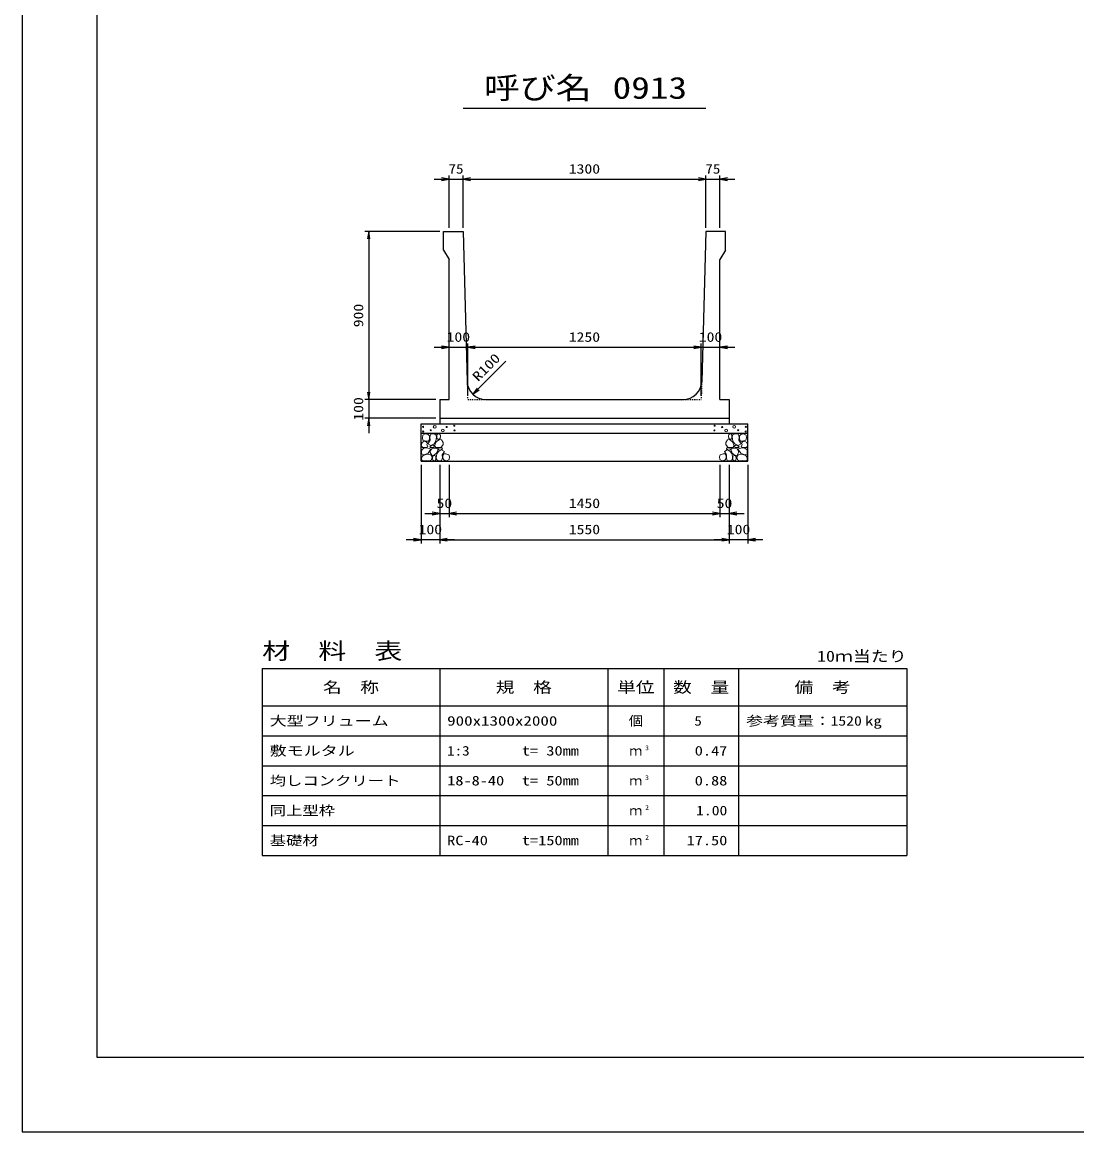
# Model space of a CAD drawing. Units: millimetres at full size. Extents: x 0 to 16820, y 0 to 11880.
# Drawn here: x 0 to 5646, y 0 to 5940 of the extents above; entities that cross this region are included whole.
import ezdxf
from ezdxf.enums import TextEntityAlignment as Align

# ---------------------------------------------------------------- set-up
doc = ezdxf.new("R2010")
doc.units = ezdxf.units.MM
doc.linetypes.add('DASHED_SPACED', pattern=[12, 6, -6])
for name, color, linetype, lineweight in [('0_2', 7, 'Continuous', 25), ('D-DCR-HCHn', 4, 'Continuous', 9), ('D-MTR-FRAM', 7, 'Continuous', 25), ('D-MTR-LINE', 7, 'Continuous', 25), ('D-STR-DIM', 7, 'Continuous', 25), ('D-STR-STRn', 1, 'Continuous', 25), ('D-TTL', 2, 'Continuous', 25), ('D-TTL-TXT', 7, 'Continuous', 25)]:
    doc.layers.add(name, color=color, linetype=linetype, lineweight=lineweight)
doc.layers.add('D-MTR', color=7, linetype='Continuous')
doc.layers.add('D-MTR-TXT', color=7, linetype='Continuous')
doc.styles.add('ＭＳ ゴシック', font='')
doc.styles.get('ＭＳ ゴシック').set_extended_font_data('MS Gothic')

# ---------------------------------------------------------------- blocks, each defined once
blk = doc.blocks.new('open_arrow')
at = {"color": 0, "linetype": 'Continuous', "lineweight": -2}
blk.add_lwpolyline([(7.5, 1.25), (0, 0), (7.5, -1.25)], dxfattribs=at)

msp = doc.modelspace()

# ---------------------------------------------------------------- linework, layer by layer
at = {"layer": '0_2'}
for p, q in [((2235, 3569.775), (2235, 3289.775)), ((2285, 3569.775), (2285, 3289.775)), ((2285, 3569.775), (2285, 3289.775)), ((3735, 3569.775), (3735, 3289.775)), ((2155, 3309.775), (2365, 3309.775)), ((2285, 3309.775), (3735, 3309.775))]:
    msp.add_line(p, q, dxfattribs=at)
at = {"layer": 'D-DCR-HCHn'}
for points in [[(2140.46, 3690.131), (2135.26, 3674.529), (2142.194, 3664.127), (2159.53, 3662.393), (2171.366, 3667.475), (2166.464, 3679.729), (2169.932, 3686.664), (2162.997, 3693.598), (2152.596, 3697.065)], [(2173.399, 3733.471), (2157.796, 3736.938), (2143.928, 3730.003), (2142.194, 3714.401), (2145.661, 3702.266), (2162.997, 3697.065), (2175.132, 3697.065), (2180.333, 3705.733), (2180.333, 3724.803)], [(2187.267, 3735.204), (2182.067, 3719.602), (2183.8, 3702.266), (2171.665, 3683.196), (2187.267, 3674.529), (2204.603, 3683.196), (2215.005, 3697.065), (2218.472, 3719.602), (2215.005, 3731.737), (2204.603, 3736.938)], [(2216.739, 3693.598), (2208.071, 3672.795), (2215.005, 3664.127), (2235.808, 3664.127), (2244.476, 3667.594), (2253.144, 3679.729), (2253.144, 3690.131), (2244.476, 3704), (2234.074, 3705.733)], [(2220.206, 3731.737), (2220.206, 3710.934), (2228.874, 3705.733), (2237.542, 3710.934), (2239.275, 3723.069), (2237.542, 3733.471), (2225.407, 3736.938)], [(3803.261, 3693.598), (3811.929, 3672.795), (3804.995, 3664.127), (3784.192, 3664.127), (3775.524, 3667.594), (3766.856, 3679.729), (3766.856, 3690.131), (3775.524, 3704), (3785.926, 3705.733)], [(3799.794, 3731.737), (3799.794, 3710.934), (3791.126, 3705.733), (3782.458, 3710.934), (3780.725, 3723.069), (3782.458, 3733.471), (3794.593, 3736.938)], [(3832.733, 3735.204), (3837.933, 3719.602), (3836.2, 3702.266), (3848.335, 3683.196), (3832.733, 3674.529), (3815.397, 3683.196), (3804.995, 3697.065), (3801.528, 3719.602), (3804.995, 3731.737), (3815.397, 3736.938)], [(3846.601, 3733.471), (3862.204, 3736.938), (3876.072, 3730.003), (3877.806, 3714.401), (3874.339, 3702.266), (3857.003, 3697.065), (3844.868, 3697.065), (3839.667, 3705.733), (3839.667, 3724.803)], [(3879.54, 3690.131), (3884.74, 3674.529), (3877.806, 3664.127), (3860.47, 3662.393), (3848.634, 3667.475), (3853.536, 3679.729), (3850.068, 3686.664), (3857.003, 3693.598), (3867.404, 3697.065)], [(2173.366, 3632.532), (2186.208, 3651.794), (2184.603, 3656.609), (2166.946, 3661.425), (2150.894, 3659.82), (2139.658, 3650.189), (2138.052, 3638.952), (2139.658, 3627.716), (2152.499, 3624.506)], [(2179.787, 3592.402), (2191.023, 3597.218), (2194.234, 3613.27), (2187.813, 3624.506), (2176.577, 3627.716), (2162.13, 3626.111), (2146.078, 3619.69), (2138.052, 3610.059), (2138.052, 3598.823), (2142.868, 3592.402), (2162.13, 3594.007)], [(2190.735, 3674.529), (2182.067, 3667.594), (2185.534, 3662.393), (2197.669, 3662.393), (2202.87, 3664.127), (2206.337, 3671.061), (2201.136, 3676.262)], [(2218.311, 3632.532), (2226.337, 3651.794), (2219.916, 3659.82), (2200.654, 3659.82), (2192.628, 3656.609), (2184.603, 3645.373), (2184.603, 3635.742), (2192.628, 3622.901), (2202.259, 3621.295)], [(2245.599, 3594.007), (2250.415, 3608.454), (2248.81, 3624.506), (2260.046, 3642.163), (2245.599, 3650.189), (2229.548, 3642.163), (2219.916, 3629.321), (2216.706, 3608.454), (2219.916, 3597.218), (2229.548, 3592.402)], [(2242.389, 3650.189), (2250.415, 3656.609), (2247.204, 3661.425), (2235.968, 3661.425), (2231.153, 3659.82), (2227.942, 3653.399), (2232.758, 3648.583)], [(2258.441, 3595.613), (2272.887, 3592.402), (2285.729, 3598.823), (2287.334, 3613.27), (2284.124, 3624.506), (2268.072, 3629.321), (2256.836, 3629.321), (2252.02, 3621.295), (2252.02, 3603.638)], [(3761.559, 3595.613), (3747.113, 3592.402), (3734.271, 3598.823), (3732.666, 3613.27), (3735.876, 3624.506), (3751.928, 3629.321), (3763.164, 3629.321), (3767.98, 3621.295), (3767.98, 3603.638)], [(3774.401, 3594.007), (3769.585, 3608.454), (3771.19, 3624.506), (3759.954, 3642.163), (3774.401, 3650.189), (3790.452, 3642.163), (3800.084, 3629.321), (3803.294, 3608.454), (3800.084, 3597.218), (3790.452, 3592.402)], [(3777.611, 3650.189), (3769.585, 3656.609), (3772.796, 3661.425), (3784.032, 3661.425), (3788.847, 3659.82), (3792.058, 3653.399), (3787.242, 3648.583)], [(3801.689, 3632.532), (3793.663, 3651.794), (3800.084, 3659.82), (3819.346, 3659.82), (3827.372, 3656.609), (3835.397, 3645.373), (3835.397, 3635.742), (3827.372, 3622.901), (3817.741, 3621.295)], [(3829.265, 3674.529), (3837.933, 3667.594), (3834.466, 3662.393), (3822.331, 3662.393), (3817.13, 3664.127), (3813.663, 3671.061), (3818.864, 3676.262)], [(3840.213, 3592.402), (3828.977, 3597.218), (3825.766, 3613.27), (3832.187, 3624.506), (3843.423, 3627.716), (3857.87, 3626.111), (3873.922, 3619.69), (3881.948, 3610.059), (3881.948, 3598.823), (3877.132, 3592.402), (3857.87, 3594.007)], [(3846.634, 3632.532), (3833.792, 3651.794), (3835.397, 3656.609), (3853.054, 3661.425), (3869.106, 3659.82), (3880.342, 3650.189), (3881.948, 3638.952), (3880.342, 3627.716), (3867.501, 3624.506)], [(2215.101, 3597.218), (2215.101, 3616.48), (2207.075, 3621.295), (2199.049, 3616.48), (2197.444, 3605.244), (2199.049, 3595.613), (2210.285, 3592.402)], [(3804.899, 3597.218), (3804.899, 3616.48), (3812.925, 3621.295), (3820.951, 3616.48), (3822.556, 3605.244), (3820.951, 3595.613), (3809.715, 3592.402)]]:
    msp.add_lwpolyline(points, close=True, dxfattribs=at)
for centre, radius in [((2145.727, 3773.73), 3), ((2146.869, 3748.685), 3), ((2187.292, 3755.527), 3), ((2208.336, 3773.73), 7.5), ((2251.664, 3754.736), 7.5), ((2272.708, 3772.939), 3), ((2313.131, 3779.781), 3), ((2314.273, 3754.736), 3), ((3705.727, 3754.736), 3), ((3706.869, 3779.781), 3), ((3747.292, 3772.939), 3), ((3768.336, 3754.736), 7.5), ((3811.664, 3773.73), 7.5), ((3832.708, 3755.527), 3), ((3873.131, 3748.685), 3), ((3874.273, 3773.73), 3)]:
    msp.add_circle(centre, radius, dxfattribs=at)
at = {"layer": 'D-MTR-FRAM'}
for p, q in [((1285, 2479.775), (4735, 2479.775)), ((1285, 2479.775), (1285, 1479.775)), ((4735, 2479.775), (4735, 1479.775)), ((1285, 1479.775), (4735, 1479.775))]:
    msp.add_line(p, q, dxfattribs=at)
at = {"layer": 'D-MTR-LINE'}
for p, q in [((2235, 2479.775), (2235, 1479.775)), ((3135, 2479.775), (3135, 1479.775)), ((3435, 2479.775), (3435, 1479.775)), ((3835, 2479.775), (3835, 1479.775)), ((1285, 2279.775), (4735, 2279.775)), ((1285, 2119.775), (4735, 2119.775)), ((1285, 1959.775), (4735, 1959.775)), ((1285, 1799.775), (4735, 1799.775)), ((1285, 1639.775), (4735, 1639.775))]:
    msp.add_line(p, q, dxfattribs=at)
at = {"layer": 'D-STR-DIM'}
for p, q in [((2285, 4839.775), (2285, 5119.775)), ((2360, 4839.775), (2360, 5119.775)), ((2360, 4839.775), (2360, 5119.775)), ((3660, 4839.775), (3660, 5119.775)), ((3660, 4839.775), (3660, 5119.775)), ((3735, 4839.775), (3735, 5119.775)), ((2205, 5099.775), (2440, 5099.775)), ((2360, 5099.775), (3660, 5099.775)), ((3580, 5099.775), (3815, 5099.775)), ((2235, 4819.775), (1835, 4819.775)), ((1855, 4819.775), (1855, 3919.775)), ((2385, 3939.775), (2385, 4219.775)), ((2385, 3939.775), (2385, 4219.775)), ((3635, 3939.775), (3635, 4219.775)), ((3635, 3939.775), (3635, 4219.775)), ((2205, 4199.775), (2465, 4199.775)), ((2385, 4199.775), (3635, 4199.775)), ((3555, 4199.775), (3815, 4199.775)), ((2412.539, 3948.089), (2589.315, 4124.866)), ((1855, 3999.775), (1855, 3739.775)), ((2215, 3919.775), (1835, 3919.775)), ((2215, 3919.775), (1835, 3919.775)), ((2215, 3819.775), (1835, 3819.775)), ((2135, 3569.775), (2135, 3149.775)), ((2235, 3569.775), (2235, 3149.775)), ((2235, 3569.775), (2235, 3149.775)), ((3735, 3569.775), (3735, 3289.775)), ((3785, 3569.775), (3785, 3149.775)), ((3785, 3569.775), (3785, 3149.775)), ((3785, 3569.775), (3785, 3289.775)), ((3885, 3569.775), (3885, 3149.775)), ((3655, 3309.775), (3865, 3309.775)), ((2315, 3169.775), (2055, 3169.775)), ((2235, 3169.775), (3785, 3169.775)), ((3965, 3169.775), (3705, 3169.775))]:
    msp.add_line(p, q, dxfattribs=at)
at = {"layer": 'D-STR-STRn'}
for p, q in [((2255, 4819.775), (2360, 4819.775)), ((2255, 4719.775), (2255, 4819.775)), ((2360, 4819.775), (2382.299, 4016.998)), ((3660, 4819.775), (3637.701, 4016.998)), ((3765, 4819.775), (3660, 4819.775)), ((3765, 4719.775), (3765, 4819.775)), ((2255, 4719.775), (2285, 4669.775)), ((3765, 4719.775), (3735, 4669.775)), ((2285, 3919.775), (2285, 4669.775)), ((3735, 3919.775), (3735, 4669.775)), ((2235, 3919.775), (2235, 3819.775)), ((2235, 3919.775), (2285, 3919.775)), ((2482.261, 3919.775), (3537.739, 3919.775)), ((3735, 3919.775), (3785, 3919.775)), ((3785, 3919.775), (3785, 3819.775)), ((2235, 3819.775), (3785, 3819.775)), ((2235, 3819.775), (2235, 3789.775)), ((3785, 3819.775), (3785, 3789.775)), ((2135, 3589.775), (2135, 3789.775)), ((2135, 3789.775), (3885, 3789.775)), ((3885, 3589.775), (3885, 3789.775)), ((2135, 3739.775), (3885, 3739.775)), ((2135, 3589.775), (3885, 3589.775))]:
    msp.add_line(p, q, dxfattribs=at)
at = {"layer": 'D-STR-STRn', "color": 2, "linetype": 'DASHED_SPACED'}
for p, q in [((2382.299, 4016.998), (2385, 3919.775)), ((3637.701, 4016.998), (3635, 3919.775)), ((2385, 3919.775), (2482.261, 3919.775)), ((3537.739, 3919.775), (3635, 3919.775))]:
    msp.add_line(p, q, dxfattribs=at)
at = {"layer": 'D-STR-STRn'}
for centre, start, end in [((2482.261, 4019.775), 181.59114, 270), ((3537.739, 4019.775), 270, 358.40886)]:
    msp.add_arc(centre, 100, start, end, dxfattribs=at)
at = {"layer": 'D-TTL'}
for points in [[(0, 0), (16820, 0), (16820, 11880), (0, 11880)], [(400, 400), (16420, 400), (16420, 11480), (400, 11480)]]:
    msp.add_lwpolyline(points, close=True, dxfattribs=at)
at = {"layer": 'D-TTL-TXT'}
msp.add_line((2360, 5479.775), (3660, 5479.775), dxfattribs=at)

# ---------------------------------------------------------------- block references
at = {"layer": '0_2', "xscale": 5.33, "yscale": 5.33, "rotation": 180}
for p in [(2235, 3309.775), (3735, 3309.775)]:
    msp.add_blockref('open_arrow', p, dxfattribs=at)
at = {"layer": '0_2', "xscale": 5.33, "yscale": 5.33}
msp.add_blockref('open_arrow', (2285, 3309.775), dxfattribs=at)
msp.add_blockref('open_arrow', (2285, 3309.775), dxfattribs=at)
at = {"layer": 'D-STR-DIM', "xscale": 5.33, "yscale": 5.33}
for p, rotation in [((2285, 5099.775), 180), ((3660, 5099.775), 180), ((3660, 5099.775), 180), ((1855, 4819.775), 270), ((2285, 4199.775), 180), ((3635, 4199.775), 180), ((3635, 4199.775), 180), ((2412.539, 3948.089), 45), ((1855, 3919.775), 90), ((1855, 3919.775), 90), ((1855, 3819.775), 270), ((3735, 3309.775), 180), ((2135, 3169.775), 180), ((3785, 3169.775), 180), ((3785, 3169.775), 180)]:
    msp.add_blockref('open_arrow', p, dxfattribs=dict(at, rotation=rotation))
for p in [(2360, 5099.775), (2360, 5099.775), (3735, 5099.775), (2385, 4199.775), (2385, 4199.775), (3735, 4199.775), (3785, 3309.775), (2235, 3169.775), (2235, 3169.775), (3885, 3169.775)]:
    msp.add_blockref('open_arrow', p, dxfattribs=at)

# ---------------------------------------------------------------- texts
at = {"layer": '0_2', "style": 'ＭＳ ゴシック', "width": 1.2}
for s, p in [('50', (2260, 3364.775)), ('1450', (3010, 3364.775))]:
    msp.add_text(s, height=51.32, dxfattribs=at).set_placement(p, align=Align.MIDDLE_CENTER)
at = {"layer": 'D-MTR', "style": 'ＭＳ ゴシック', "width": 1.25}
msp.add_text('材\u3000料\u3000表', height=87.98, dxfattribs=at).set_placement((1285, 2503.775), align=Align.BOTTOM_LEFT)
at = {"layer": 'D-MTR', "style": 'ＭＳ ゴシック', "width": 1.2}
msp.add_text('10ｍ当たり', height=58.65, dxfattribs=at).set_placement((4735, 2499.108), align=Align.BOTTOM_RIGHT)
at = {"layer": 'D-MTR-TXT', "style": 'ＭＳ ゴシック'}
for s, height, width, p in [('名\u3000称', 58.65, 1.25, (1760, 2379.775)), ('規\u3000格', 58.65, 1.25, (2685, 2379.775)), ('単位', 58.65, 1.25, (3285, 2379.775)), ('数\u3000量', 58.65, 1.25, (3635, 2379.775)), ('備\u3000考', 58.65, 1.25, (4285, 2379.775)), ('個', 51.32, 1.1, (3285, 2199.775))]:
    msp.add_text(s, height=height, dxfattribs=dict(at, width=width)).set_placement(p, align=Align.MIDDLE_CENTER)
for s, width, p in [('大型フリューム', 1.3, (1325, 2199.775)), ('900x1300x2000', 1.3, (2275, 2199.775)), ('参考質量：    kg', 1.3, (3875, 2199.775)), ('敷モルタル', 1.3, (1325, 2039.775)), ('1:3', 1.15, (2275, 2039.775)), ('t= 30mm', 1.25, (2675, 2039.775)), ('均しコンクリート', 1.25, (1325, 1879.775)), ('18-8-40', 1.25, (2275, 1879.775)), ('t= 50mm', 1.25, (2675, 1879.775)), ('同上型枠', 1.25, (1325, 1719.775)), ('基礎材', 1.25, (1325, 1559.775)), ('RC-40', 1.25, (2275, 1559.775)), ('t=150mm', 1.25, (2675, 1559.775))]:
    msp.add_text(s, height=51.32, dxfattribs=dict(at, width=width)).set_placement(p, align=Align.MIDDLE_LEFT)
for s, width, p in [('5', 1.15, (3638.553, 2199.775)), ('1520', 1.2, (4495, 2199.775)), ('0.47', 1.25, (3775, 2039.775)), ('0.88', 1.25, (3775, 1879.775)), ('1.00', 1.2, (3775, 1719.775)), ('17.50', 1.25, (3775, 1559.775))]:
    msp.add_text(s, height=51.32, dxfattribs=dict(at, width=width)).set_placement(p, align=Align.MIDDLE_RIGHT)
for p in [(3285, 2039.775), (3285, 1879.775), (3285, 1719.775), (3285, 1559.775)]:
    msp.add_text('ｍ', height=51.32, dxfattribs=at).set_placement(p, align=Align.MIDDLE_CENTER)
at = {"layer": 'D-MTR-TXT', "style": 'ＭＳ ゴシック', "width": 1.15}
for s, p in [('3', (3335, 2035.108)), ('3', (3335, 1875.108)), ('2', (3335, 1715.108)), ('2', (3335, 1555.108))]:
    msp.add_text(s, height=25.66, dxfattribs=at).set_placement(p, align=Align.BOTTOM_LEFT)
at = {"layer": 'D-STR-DIM', "style": 'ＭＳ ゴシック'}
for s, width, p in [('75', 1.15, (2322.5, 5154.775)), ('1300', 1.2, (3010, 5154.775)), ('75', 1.15, (3697.5, 5154.775)), ('100', 1.2, (2335, 4254.775)), ('1250', 1.2, (3010, 4254.775)), ('100', 1.2, (3685, 4254.775)), ('50', 1.2, (3760, 3364.775)), ('100', 1.2, (2185, 3224.775)), ('1550', 1.2, (3010, 3224.775)), ('100', 1.2, (3835, 3224.775))]:
    msp.add_text(s, height=51.32, dxfattribs=dict(at, width=width)).set_placement(p, align=Align.MIDDLE_CENTER)
at = {"layer": 'D-STR-DIM', "style": 'ＭＳ ゴシック', "width": 1.2}
for s, p in [('900', (1800, 4369.775)), ('100', (1800, 3869.775))]:
    msp.add_text(s, height=51.32, rotation=90, dxfattribs=at).set_placement(p, align=Align.MIDDLE_CENTER)
at = {"layer": 'D-STR-DIM', "style": 'ＭＳ ゴシック', "width": 1.25}
msp.add_text('R100', height=51.32, rotation=45, dxfattribs=at).set_placement((2451.479, 4002.114), align=Align.BOTTOM_LEFT)
at = {"layer": 'D-TTL-TXT', "style": 'ＭＳ ゴシック'}
for s, width, p in [('呼び名', 1.2, (2760, 5494.775)), ('0913', 1.25, (3360, 5494.775))]:
    msp.add_text(s, height=117.3, dxfattribs=dict(at, width=width)).set_placement(p, align=Align.BOTTOM_CENTER)

doc.saveas('drawing.dxf')
